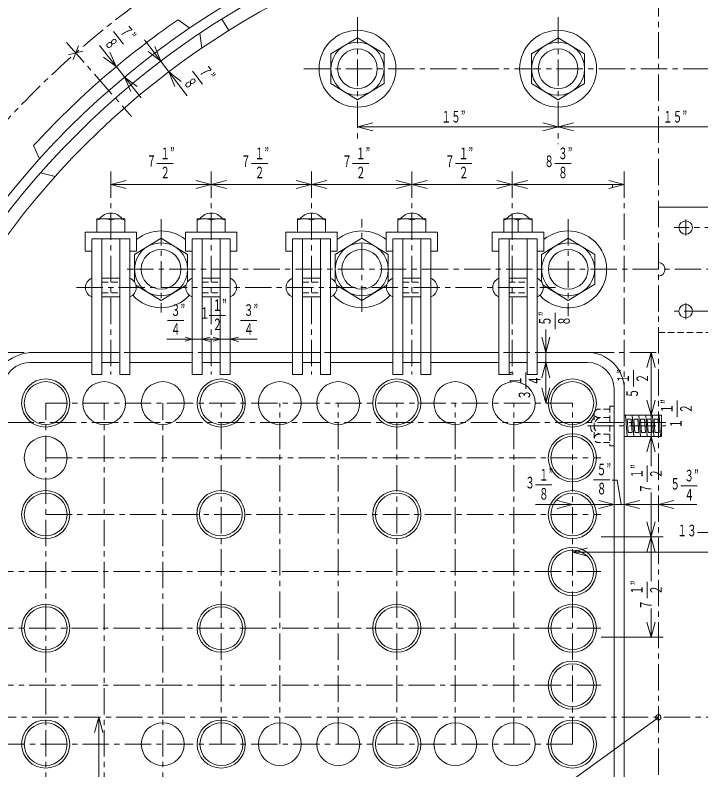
# Model space of a CAD drawing. Units: millimetres, scale not verified. Extents: x -4390 to 4390, y -3105 to 3105.
# Drawn here: x -3637 to -2335, y -581 to 853 of the extents above; entities that cross this region are included whole.
import ezdxf
from ezdxf.enums import TextEntityAlignment as Align

# ---------------------------------------------------------------- set-up
doc = ezdxf.new("R2010")
doc.units = ezdxf.units.MM
doc.header["$LTSCALE"] = 10
doc.linetypes.add('CHAIN1', pattern=[8, 5, -1, 1, -1])
doc.linetypes.add('DASHED1', pattern=[1.8, 1.2, -0.6])
for name, color, linetype, lineweight in [('0-0_0', 3, 'Continuous', 18), ('0-1_芯', 4, 'CHAIN1', 18), ('0-2_寸法', 2, 'Continuous', 18)]:
    doc.layers.add(name, color=color, linetype=linetype, lineweight=lineweight)
doc.styles.add('ＭＳ ゴシック', font='')
doc.styles.get('ＭＳ ゴシック').set_extended_font_data('MS Gothic')

msp = doc.modelspace()

# ---------------------------------------------------------------- linework, layer by layer
at = {"layer": '0-0_0'}
for p, q in [((-3327.45, 844.08), (-3305.58, 828.27)), ((-3244.73, 845.22), (-3231.27, 823.69)), ((-3282.81, 790), (-3286.28, 818.32)), ((-3601.95, 605.17), (-3590.91, 579.55)), ((-3589.09, 552.97), (-3560.98, 546.36)), ((-2415.43, 488.12), (-1444.82, 488.12)), ((-3481.82, 466.11), (-3428.52, 466.11)), ((-3481.82, 440.71), (-3481.82, 466.11)), ((-3455.17, 466.11), (-3455.17, 440.71)), ((-3428.52, 440.71), (-3428.52, 466.11)), ((-3291.32, 466.11), (-3238.02, 466.11)), ((-3291.32, 440.71), (-3291.32, 466.11)), ((-3264.67, 466.11), (-3264.67, 440.71)), ((-3238.02, 440.71), (-3238.02, 466.11)), ((-3100.82, 466.11), (-3047.52, 466.11)), ((-3100.82, 440.71), (-3100.82, 466.11)), ((-3074.17, 466.11), (-3074.17, 440.71)), ((-3047.52, 440.71), (-3047.52, 466.11)), ((-2910.32, 466.11), (-2857.02, 466.11)), ((-2910.32, 440.71), (-2910.32, 466.11)), ((-2883.67, 466.11), (-2883.67, 440.71)), ((-2857.02, 440.71), (-2857.02, 466.11)), ((-2708.71, 466.11), (-2655.41, 466.11)), ((-2708.71, 440.71), (-2708.71, 466.11)), ((-2682.06, 466.11), (-2682.06, 440.71)), ((-2655.41, 440.71), (-2655.41, 466.11)), ((-3504.05, 404.6), (-3504.05, 440.71)), ((-3504.05, 440.71), (-3406.3, 440.71)), ((-3406.3, 404.6), (-3406.3, 440.71)), ((-3313.55, 404.6), (-3313.55, 440.71)), ((-3313.55, 440.71), (-3215.8, 440.71)), ((-3215.8, 404.6), (-3215.8, 440.71)), ((-3123.05, 404.6), (-3123.05, 440.71)), ((-3123.05, 440.71), (-3025.3, 440.71)), ((-3025.3, 404.6), (-3025.3, 440.71)), ((-2932.55, 404.6), (-2932.55, 440.71)), ((-2932.55, 440.71), (-2834.8, 440.71)), ((-2834.8, 404.6), (-2834.8, 440.71)), ((-2730.93, 404.6), (-2730.93, 440.71)), ((-2730.93, 440.71), (-2633.19, 440.71)), ((-2633.19, 404.6), (-2633.19, 440.71)), ((-3491.35, 428.01), (-3419, 428.01)), ((-3491.35, 428.01), (-3491.35, 170.19)), ((-3472.3, 428.01), (-3472.3, 170.19)), ((-3438.05, 428.01), (-3438.05, 170.19)), ((-3419, 428.01), (-3419, 170.19)), ((-3300.85, 428.01), (-3228.5, 428.01)), ((-3300.85, 428.01), (-3300.85, 170.19)), ((-3281.8, 428.01), (-3281.8, 170.19)), ((-3247.55, 428.01), (-3247.55, 170.19)), ((-3228.5, 428.01), (-3228.5, 170.19)), ((-3110.35, 428.01), (-3038, 428.01)), ((-3110.35, 428.01), (-3110.35, 170.19)), ((-3091.3, 428.01), (-3091.3, 170.19)), ((-3057.05, 428.01), (-3057.05, 170.19)), ((-3038, 428.01), (-3038, 170.19)), ((-2919.85, 428.01), (-2847.5, 428.01)), ((-2919.85, 428.01), (-2919.85, 170.19)), ((-2900.8, 428.01), (-2900.8, 170.19)), ((-2866.55, 428.01), (-2866.55, 170.19)), ((-2847.5, 428.01), (-2847.5, 170.19)), ((-2718.23, 428.01), (-2645.89, 428.01)), ((-2718.23, 428.01), (-2718.23, 170.19)), ((-2699.18, 428.01), (-2699.18, 170.19)), ((-2664.94, 428.01), (-2664.94, 170.19)), ((-2645.89, 428.01), (-2645.89, 170.19)), ((-3504.05, 404.6), (-3491.35, 404.6)), ((-3419, 404.6), (-3406.3, 404.6)), ((-3313.55, 404.6), (-3300.85, 404.6)), ((-3228.5, 404.6), (-3215.8, 404.6)), ((-3123.05, 404.6), (-3110.35, 404.6)), ((-3038, 404.6), (-3025.3, 404.6)), ((-2932.55, 404.6), (-2919.85, 404.6)), ((-2847.5, 404.6), (-2834.8, 404.6)), ((-2730.93, 404.6), (-2718.23, 404.6)), ((-2645.89, 404.6), (-2633.19, 404.6)), ((-3472.3, 353.08), (-3438.05, 353.08)), ((-3281.8, 353.08), (-3247.55, 353.08)), ((-3091.3, 353.08), (-3057.05, 353.08)), ((-2900.8, 353.08), (-2866.55, 353.08)), ((-2699.18, 353.08), (-2664.94, 353.08)), ((-3407.61, 340.01), (-3359.92, 311.04)), ((-3359.92, 311.04), (-3312.23, 340.01)), ((-3026.61, 340.01), (-2978.92, 311.04)), ((-2978.92, 311.04), (-2931.23, 340.01)), ((-3472.3, 317.52), (-3438.05, 317.52)), ((-3281.8, 317.52), (-3247.55, 317.52)), ((-3091.3, 317.52), (-3057.05, 317.52)), ((-2900.8, 317.52), (-2866.55, 317.52)), ((-2699.18, 317.52), (-2664.94, 317.52)), ((-3609, 212.19), (-3491.35, 212.19)), ((-3472.3, 212.19), (-3438.05, 212.19)), ((-3419, 212.19), (-3300.85, 212.19)), ((-3281.8, 212.19), (-3247.55, 212.19)), ((-3228.5, 212.19), (-3110.35, 212.19)), ((-3091.3, 212.19), (-3057.05, 212.19)), ((-3038, 212.19), (-2919.85, 212.19)), ((-2900.8, 212.19), (-2866.55, 212.19)), ((-2847.5, 212.19), (-2718.23, 212.19)), ((-2699.18, 212.19), (-2664.94, 212.19)), ((-2645.89, 212.19), (-2550.3, 212.19)), ((-3609, 193.14), (-3491.35, 193.14)), ((-3472.3, 193.14), (-3438.05, 193.14)), ((-3419, 193.14), (-3300.85, 193.14)), ((-3281.8, 193.14), (-3247.55, 193.14)), ((-3228.5, 193.14), (-3110.35, 193.14)), ((-3091.3, 193.14), (-3057.05, 193.14)), ((-3038, 193.14), (-2919.85, 193.14)), ((-2900.8, 193.14), (-2866.55, 193.14)), ((-2847.5, 193.14), (-2718.23, 193.14)), ((-2699.18, 193.14), (-2664.94, 193.14)), ((-2645.89, 193.14), (-2550.3, 193.14)), ((-3472.3, 170.19), (-3491.35, 170.19)), ((-3419, 170.19), (-3438.05, 170.19)), ((-3300.85, 170.19), (-3281.8, 170.19)), ((-3247.55, 170.19), (-3228.5, 170.19)), ((-3110.35, 170.19), (-3091.3, 170.19)), ((-3057.05, 170.19), (-3038, 170.19)), ((-2919.85, 170.19), (-2900.8, 170.19)), ((-2866.55, 170.19), (-2847.5, 170.19)), ((-2718.23, 170.19), (-2699.18, 170.19)), ((-2664.94, 170.19), (-2645.89, 170.19)), ((-2499.5, -1083.01), (-2499.5, 142.34)), ((-2480.45, -1061.06), (-2480.45, 142.34)), ((-2480.45, 92.81), (-2409.47, 92.81)), ((-2477.79, 92.81), (-2475.11, 52.17)), ((-2465.06, 92.81), (-2462.39, 52.17)), ((-2452.34, 92.81), (-2449.66, 52.17)), ((-2439.61, 92.81), (-2436.93, 52.17)), ((-2426.88, 92.81), (-2424.2, 52.17)), ((-2414.15, 92.81), (-2411.48, 52.17)), ((-2409.47, 52.17), (-2409.47, 92.81)), ((-2474.74, 85.19), (-2473.07, 59.79)), ((-2474.74, 85.19), (-2467.11, 85.19)), ((-2467.11, 85.19), (-2465.43, 59.79)), ((-2462.02, 85.19), (-2460.34, 59.79)), ((-2462.02, 85.19), (-2454.38, 85.19)), ((-2454.38, 85.19), (-2452.71, 59.79)), ((-2449.29, 85.19), (-2447.61, 59.79)), ((-2449.29, 85.19), (-2441.65, 85.19)), ((-2441.65, 85.19), (-2439.98, 59.79)), ((-2436.56, 85.19), (-2434.89, 59.79)), ((-2436.56, 85.19), (-2428.92, 85.19)), ((-2428.92, 85.19), (-2427.25, 59.79)), ((-2423.83, 85.19), (-2422.16, 59.79)), ((-2423.83, 85.19), (-2416.2, 85.19)), ((-2416.2, 85.19), (-2414.52, 59.79)), ((-2473.07, 59.79), (-2465.43, 59.79)), ((-2460.34, 59.79), (-2452.71, 59.79)), ((-2447.61, 59.79), (-2439.98, 59.79)), ((-2434.89, 59.79), (-2427.25, 59.79)), ((-2422.16, 59.79), (-2414.52, 59.79)), ((-2480.45, 52.17), (-2409.47, 52.17))]:
    msp.add_line(p, q, dxfattribs=at)
at = {"layer": '0-0_0', "color": 7}
for p, q in [((-2693.17, 524.82), (-2693.17, 531.17)), ((-2502.88, 524.82), (-2502.88, 531.17))]:
    msp.add_line(p, q, dxfattribs=at)
at = {"layer": '0-0_0', "color": 1, "linetype": 'DASHED1'}
for p, q in [((-3472.3, 345.46), (-3438.05, 345.46)), ((-3281.8, 345.46), (-3247.55, 345.46)), ((-3091.3, 345.46), (-3057.05, 345.46)), ((-2900.8, 345.46), (-2866.55, 345.46)), ((-2699.18, 345.46), (-2664.94, 345.46)), ((-3472.3, 325.14), (-3438.05, 325.14)), ((-3281.8, 325.14), (-3247.55, 325.14)), ((-3091.3, 325.14), (-3057.05, 325.14)), ((-2900.8, 325.14), (-2866.55, 325.14)), ((-2699.18, 325.14), (-2664.94, 325.14)), ((-2415.43, 249.7), (-1063.43, 249.7)), ((-2507.43, 104.32), (-2529.36, 104.32)), ((-2507.43, 110.19), (-2507.43, 34.95)), ((-2507.43, 110.19), (-2499.5, 110.19)), ((-2537.3, 96.38), (-2537.3, 48.76)), ((-2507.43, 88.45), (-2529.36, 88.45)), ((-2507.43, 56.7), (-2529.36, 56.7)), ((-2507.43, 40.82), (-2529.36, 40.82)), ((-2507.43, 34.95), (-2499.5, 34.95))]:
    msp.add_line(p, q, dxfattribs=at)
at = {"layer": '0-0_0'}
for points in [[(-2986.93, 692.04), (-2936.54, 722.65), (-2936.54, 779.31), (-2986.93, 809.92), (-3037.32, 779.31), (-3037.32, 722.65)], [(-2605.93, 692.04), (-2555.54, 722.65), (-2555.54, 779.31), (-2605.93, 809.92), (-2656.32, 779.31), (-2656.32, 722.65)]]:
    msp.add_lwpolyline(points, close=True, dxfattribs=at)
for points in [[(-3309.53, 346.04), (-3309.53, 398.31), (-3359.92, 428.92), (-3410.31, 398.31), (-3410.31, 346.04)], [(-2928.53, 346.04), (-2928.53, 398.31), (-2978.92, 428.92), (-3029.31, 398.31), (-3029.31, 346.04)], [(-2634.5, 340.01), (-2586.81, 311.04), (-2536.42, 341.65), (-2536.42, 398.31), (-2586.81, 428.92), (-2637.2, 398.31), (-2637.2, 345.46)]]:
    msp.add_lwpolyline(points, dxfattribs=at)
for centre, radius in [((-2415.43, -480.92), 1583.15), ((-2415.43, -480.92), 1564.1), ((-2986.93, 750.98), 73.03), ((-2605.93, 750.98), 73.03), ((-2986.93, 750.98), 50.39), ((-2986.93, 750.98), 37.69), ((-2605.93, 750.98), 50.39), ((-2605.93, 750.98), 37.69), ((-2363.67, 449.35), 12.7), ((-3359.92, 369.98), 50.39), ((-2978.92, 369.98), 50.39), ((-2586.81, 369.98), 50.39), ((-3359.92, 369.98), 37.69), ((-2978.92, 369.98), 37.69), ((-2586.81, 369.98), 37.69), ((-2363.67, 290.6), 12.7), ((-3579, 115.98), 45.72), ((-3245.62, 115.98), 45.72), ((-2912.25, 115.98), 45.72), ((-2578.87, 115.98), 45.72), ((-3579, 115.98), 40.64), ((-3467.87, 115.98), 40.64), ((-3356.75, 115.98), 40.64), ((-3245.35, 115.98), 40.64), ((-3134.5, 115.98), 40.64), ((-3023.37, 115.98), 40.64), ((-2912.25, 115.98), 40.64), ((-2801.12, 115.98), 40.64), ((-2690, 115.98), 40.64), ((-2578.87, 115.98), 40.64), ((-2578.87, 12.1), 45.72), ((-3579, 12.1), 40.64), ((-2578.87, 12.1), 40.64), ((-3579, -95.85), 45.72), ((-3579, -95.85), 40.64), ((-3246.52, -95.85), 45.72), ((-3246.52, -95.85), 40.64), ((-2912.25, -95.85), 45.72), ((-2912.25, -95.85), 40.64), ((-2578.87, -95.85), 45.72), ((-2578.87, -95.85), 40.64), ((-2578.87, -203.8), 45.72), ((-2578.87, -203.8), 40.64), ((-3579, -311.75), 45.72), ((-3579, -311.75), 40.64), ((-3245.62, -311.75), 45.72), ((-3245.62, -311.75), 40.64), ((-2912.25, -311.75), 45.72), ((-2912.25, -311.75), 40.64), ((-2578.87, -311.75), 45.72), ((-2578.87, -311.75), 40.64), ((-2578.87, -419.7), 45.72), ((-2578.87, -419.7), 40.64), ((-3579, -531.72), 45.72), ((-3245.62, -531.72), 45.72), ((-2912.25, -531.72), 45.72), ((-2578.87, -531.72), 45.72), ((-3579, -531.72), 40.64), ((-3356.75, -531.72), 40.64), ((-3245.35, -531.72), 40.64), ((-3134.5, -531.72), 40.64), ((-3023.37, -531.72), 40.64), ((-2912.25, -531.72), 40.64), ((-2801.12, -531.72), 40.64), ((-2690, -531.72), 40.64), ((-2578.87, -531.72), 40.64)]:
    msp.add_circle(centre, radius, dxfattribs=at)
for centre, radius, start, end in [((-2415.43, -480.92), 1538.7, 115.53505, 157.06042), ((-2415.43, -480.92), 1608.55, 124.54022, 137.53038), ((-3455.17, 449.42), 27.27, 37.73762, 142.26238), ((-3264.67, 449.42), 27.27, 37.73762, 142.26238), ((-3074.17, 449.42), 27.27, 37.73762, 142.26238), ((-2883.67, 449.42), 27.27, 37.73762, 142.26238), ((-2682.06, 449.42), 27.27, 37.73762, 142.26238), ((-3468.5, 432.48), 33.63, 66.65917, 113.34083), ((-3441.85, 432.48), 33.63, 66.65917, 113.34083), ((-3278, 432.48), 33.63, 66.65917, 113.34083), ((-3251.35, 432.48), 33.63, 66.65917, 113.34083), ((-3087.5, 432.48), 33.63, 66.65917, 113.34083), ((-3060.85, 432.48), 33.63, 66.65917, 113.34083), ((-2897, 432.48), 33.63, 66.65917, 113.34083), ((-2870.35, 432.48), 33.63, 66.65917, 113.34083), ((-2695.38, 432.48), 33.63, 66.65917, 113.34083), ((-2668.74, 432.48), 33.63, 66.65917, 113.34083), ((-3359.92, 369.98), 73.03, 50.57514, 129.42486), ((-2978.92, 369.98), 73.03, 50.57514, 129.42486), ((-2586.81, 369.98), 73.03, 222.46395, 129.42486), ((-2415.43, 369.98), 12.7, 270, 90), ((-3484.13, 335.3), 19.19, 112.10377, 247.89623), ((-3426.22, 335.3), 19.19, 292.10377, 67.89623), ((-3293.63, 335.3), 19.19, 112.10377, 247.89623), ((-3235.72, 335.3), 19.19, 292.10377, 67.89623), ((-3103.13, 335.3), 19.19, 112.10377, 247.89623), ((-3045.22, 335.3), 19.19, 292.10377, 67.89623), ((-2912.63, 335.3), 19.19, 112.10377, 247.89623), ((-2854.72, 335.3), 19.19, 292.10377, 67.89623), ((-2711.01, 335.3), 19.19, 112.10377, 247.89623), ((-2653.11, 335.3), 19.19, 292.10377, 67.89623), ((-3359.92, 369.98), 73.03, 222.46395, 317.53605), ((-2978.92, 369.98), 73.03, 222.46395, 317.53605), ((-3598.04, 122.34), 90.51, 96.95474, 133.24755), ((-2550.3, 142.34), 69.85, 0, 90), ((-2404.68, -476.09), 1420.47, 152.1449, 228.08228), ((-3609, 142.34), 50.8, 90, 152.71276), ((-2550.3, 142.34), 50.8, 0, 90), ((-2404.59, -476.04), 1404.68, 152.81869, 228.11854), ((-2415.43, -480.92), 1538.7, 158.4792, 270)]:
    msp.add_arc(centre, radius, start, end, dxfattribs=at)
at = {"layer": '0-0_0', "color": 1, "linetype": 'DASHED1'}
for centre, radius, start, end in [((-2529.36, 96.38), 7.94, 90, 270), ((-2522.37, 72.49), 21.97, 132.80058, 227.19942), ((-2519.93, 72.57), 17.36, 113.90476, 246.09524), ((-2529.36, 48.76), 7.94, 90, 270)]:
    msp.add_arc(centre, radius, start, end, dxfattribs=at)
at = {"layer": '0-1_芯'}
for p, q in [((-2415.43, -2269.87), (-2415.43, 1288.52)), ((-2986.93, 848.66), (-2986.93, 608.96)), ((-2605.93, 848.66), (-2605.93, 607.41)), ((-3539.21, 800.68), (-3416.11, 660.3)), ((-3521.98, 781.04), (-3516.53, 794.27)), ((-3521.98, 781.04), (-3535.81, 777.37)), ((-3521.98, 781.04), (-3527.13, 768.23)), ((-3521.98, 781.04), (-3508.6, 784.47)), ((-3088.75, 750.98), (-1734.95, 750.98)), ((-3455.17, 555.83), (-3455.17, 170.19)), ((-3264.67, 555.83), (-3264.67, 170.19)), ((-3074.17, 555.83), (-3074.17, 170.19)), ((-2883.67, 555.83), (-2883.67, 170.19)), ((-2693.17, 555.83), (-2693.17, 170.19)), ((-2480.45, 555.83), (-2480.45, 142.39)), ((-3359.92, 465.4), (-3359.92, 288.13)), ((-2978.92, 289.44), (-2978.92, 465.4)), ((-2586.81, 465.4), (-2586.81, 281.5)), ((-2363.67, 434.11), (-2363.67, 464.59)), ((-1397.29, 449.35), (-2385.83, 449.35)), ((-3424.44, 369.98), (-1140.37, 369.98)), ((-3520.51, 335.3), (-2611.13, 335.3)), ((-2363.67, 275.36), (-2363.67, 305.84)), ((-1116.5, 290.6), (-2385.83, 290.6)), ((-2419.74, 212.19), (-3734.25, 212.19)), ((-2578.87, 115.98), (-3579, 115.98)), ((-3579, -635.6), (-3579, 115.98)), ((-3467.87, -635.6), (-3467.87, 115.98)), ((-3356.75, -635.6), (-3356.75, 115.98)), ((-3245.62, -531.72), (-3245.62, 115.98)), ((-3134.5, -531.72), (-3134.5, 115.98)), ((-3023.37, -531.72), (-3023.37, 115.98)), ((-2912.25, -531.72), (-2912.25, 115.98)), ((-2801.12, -531.72), (-2801.12, 115.98)), ((-2690, -531.72), (-2690, 115.98)), ((-2578.87, -531.72), (-2578.87, 115.98)), ((-2401.44, 78.84), (-3734.25, 78.84)), ((-2550.3, 72.49), (-2401.44, 72.49)), ((-3579, 12.1), (-2524.63, 12.1)), ((-3579, -95.85), (-2524.63, -95.85)), ((-3690.12, -203.8), (-2524.63, -203.8)), ((-3690.12, -311.75), (-2524.63, -311.75)), ((-3690.12, -419.7), (-2524.63, -419.7)), ((4205.14, -480.92), (-4121.37, -480.92)), ((-2578.87, -531.72), (-3690.12, -531.72))]:
    msp.add_line(p, q, dxfattribs=at)
msp.add_circle((-2415.43, -480.92), 1678.4, dxfattribs=at)
at = {"layer": '0-2_寸法'}
for p, q in [((-3450.51, 821.94), (-3431.2, 797.64)), ((-3391.22, 805.83), (-3310.59, 699.5)), ((-3476.95, 795), (-3397.93, 695.58)), ((-3360.53, 765.35), (-3371.85, 793.13)), ((-3445.08, 754.9), (-3457.03, 782.41)), ((-3360.53, 765.35), (-3384.22, 783.75)), ((-3445.08, 754.9), (-3469.19, 772.75)), ((-3300.18, 746.63), (-3281.43, 721.9)), ((-3429.27, 735.01), (-3405.16, 717.16)), ((-3429.27, 735.01), (-3417.31, 707.49)), ((-3345.18, 745.11), (-3321.48, 726.71)), ((-3345.18, 745.11), (-3333.86, 717.33)), ((-2986.93, 640.58), (-2957.95, 648.35)), ((-2576.95, 648.35), (-2634.91, 632.82)), ((-2576.95, 632.82), (-2634.91, 648.35)), ((-2986.93, 640.58), (-1843.93, 640.58)), ((-2986.93, 640.58), (-2957.95, 632.82)), ((-3367.67, 570.71), (-3336.64, 570.71)), ((-3188.42, 570.71), (-3157.39, 570.71)), ((-2996.21, 570.71), (-2965.18, 570.71)), ((-2800.9, 570.71), (-2769.86, 570.71)), ((-2612.32, 570.71), (-2581.28, 570.71)), ((-3455.17, 531.17), (-3426.19, 538.94)), ((-3455.17, 531.17), (-3426.19, 523.41)), ((-3235.69, 538.94), (-3293.65, 523.41)), ((-3235.69, 523.41), (-3293.65, 538.94)), ((-3103.15, 523.41), (-3045.19, 538.94)), ((-3103.15, 538.94), (-3045.19, 523.41)), ((-2854.69, 538.94), (-2912.65, 523.41)), ((-2854.69, 523.41), (-2912.65, 538.94)), ((-2664.19, 538.94), (-2722.15, 523.41)), ((-2664.19, 523.41), (-2722.15, 538.94)), ((-2480.45, 531.17), (-2509.43, 523.41)), ((-2611.61, 256.17), (-2611.61, 287.2)), ((-3347.8, 272.98), (-3316.77, 272.98)), ((-3268.55, 282.27), (-3237.51, 282.27)), ((-3209.12, 272.98), (-3178.09, 272.98)), ((-2629.12, 255.72), (-2629.12, 115.98)), ((-3348.9, 237.31), (-3177.7, 237.31)), ((-3300.85, 237.31), (-3314.43, 240.95)), ((-3300.85, 237.31), (-3314.43, 233.67)), ((-3281.8, 237.31), (-3266.47, 241.41)), ((-3281.8, 237.31), (-3266.47, 233.2)), ((-3247.55, 237.31), (-3261.13, 240.95)), ((-3247.55, 237.31), (-3261.13, 233.67)), ((-3228.5, 237.31), (-3213.18, 241.41)), ((-3228.5, 237.31), (-3213.18, 233.2)), ((-2629.12, 212.19), (-2636.88, 241.16)), ((-2629.12, 212.19), (-2621.36, 241.16)), ((-2429.5, 212.19), (-2437.27, 183.21)), ((-2429.5, 212.19), (-2429.5, -3.68)), ((-2429.5, 212.19), (-2421.74, 183.21)), ((-2629.12, 193.14), (-2636.88, 164.16)), ((-2629.12, 193.14), (-2621.36, 164.16)), ((-2667.31, 142.7), (-2667.31, 173.74)), ((-2462.88, 147.12), (-2462.88, 178.15)), ((-2629.12, 115.98), (-2636.88, 144.96)), ((-2629.12, 115.98), (-2621.36, 144.96)), ((-2429.5, 92.81), (-2437.27, 121.78)), ((-2429.5, 92.81), (-2421.74, 121.78)), ((-2379.93, 89.64), (-2379.93, 120.68)), ((-2429.5, 52.17), (-2437.27, 23.19)), ((-2429.5, 52.17), (-2421.74, 23.19)), ((-2436.94, -33.85), (-2436.94, -2.82)), ((-2648.63, -39.65), (-2617.6, -39.65)), ((-2538.88, -29.66), (-2507.85, -29.66)), ((-2372.6, -41.31), (-2341.56, -41.31)), ((-2429.5, -53.94), (-2429.5, -222.51)), ((-2578.87, -76.76), (-2607.85, -69)), ((-2499.5, -76.76), (-2528.48, -69)), ((-2480.45, -76.76), (-2451.47, -69)), ((-2415.43, -76.76), (-2386.45, -69)), ((-2648.79, -76.76), (-2342.41, -76.76)), ((-2578.87, -76.76), (-2607.85, -84.53)), ((-2499.5, -76.76), (-2528.48, -84.53)), ((-2480.45, -76.76), (-2451.47, -84.53)), ((-2415.43, -76.76), (-2386.45, -84.53)), ((-2437.27, -109.36), (-2421.74, -167.31)), ((-2421.74, -109.36), (-2437.27, -167.31)), ((-2524, -138.33), (-2406.12, -138.33)), ((-2341.2, -130.15), (-2310.16, -130.15)), ((-2578.87, -167.04), (-2549.89, -159.28)), ((-2578.87, -167.04), (-1979.55, -167.04)), ((-2578.87, -167.04), (-2549.89, -174.8)), ((-2436.94, -254.65), (-2436.94, -223.62)), ((-2429.5, -274.12), (-2429.5, -328.83)), ((-2429.5, -328.83), (-2437.27, -299.86)), ((-2429.5, -328.83), (-2421.74, -299.86)), ((-2524, -328.83), (-2406.12, -328.83)), ((-2415.55, -481.01), (-3619.6, -1355.25)), ((-3478.32, -480.92), (-3486.09, -509.9)), ((-3478.32, -480.92), (-3478.32, -836.52)), ((-3478.32, -480.92), (-3470.56, -509.9))]:
    msp.add_line(p, q, dxfattribs=at)
for points in [[(-3455.17, 531.17), (-2480.45, 531.17), (-2509.43, 538.94)], [(-2503.52, -30.2), (-2493.98, -30.2), (-2486.25, -76.76)]]:
    msp.add_lwpolyline(points, dxfattribs=at)
msp.add_circle((-2415.55, -481.01), 5, dxfattribs=at)

# ---------------------------------------------------------------- texts
at = {"layer": '0-2_寸法', "style": 'ＭＳ ゴシック', "width": 0.6}
for s, rotation, p in [('７”', 308.483, (-3445.1, 818.19)), ('８', 308.483, (-3473.46, 795.54)), ('７”', 307.174, (-3294.85, 742.76)), ('８', 307.174, (-3323.73, 720.76)), ('５”', 90, (-2613.52, 262.47)), ('８', 90, (-2577.22, 262.55)), ('１”', 90, (-2669.22, 149)), ('１”', 90, (-2464.79, 153.42)), ('４', 90, (-2632.92, 149.09)), ('２', 90, (-2428.49, 153.5)), ('３', 90, (-2652.23, 122.31)), ('５', 90, (-2447.69, 125.17)), ('１”', 90, (-2381.83, 95.94)), ('２', 90, (-2345.53, 96.03)), ('１', 90, (-2364.74, 67.7)), ('１”', 90, (-2438.85, -27.55)), ('２', 90, (-2402.55, -27.47)), ('７', 90, (-2421.75, -55.8)), ('１”', 90, (-2438.85, -248.35)), ('２', 90, (-2402.55, -248.27)), ('７', 90, (-2421.75, -276.6))]:
    msp.add_text(s, height=21.99, rotation=rotation, dxfattribs=at).set_placement(p, align=Align.BOTTOM_LEFT)
for s, p in [('１５”', (-2827.64, 642.24)), ('１５”', (-2406.8, 642.24)), ('１”', (-3361.37, 572.61)), ('１”', (-3182.12, 572.61)), ('１”', (-2989.91, 572.61)), ('１”', (-2794.6, 572.61)), ('３”', (-2606.02, 572.61)), ('７', (-3387.58, 557.6)), ('７', (-3208.33, 557.6)), ('７', (-3016.12, 557.6)), ('７', (-2820.8, 557.6)), ('８', (-2632.22, 557.6)), ('２', (-3361.29, 536.31)), ('２', (-3182.04, 536.31)), ('２', (-2989.83, 536.31)), ('２', (-2794.51, 536.31)), ('８', (-2605.93, 536.31)), ('３”', (-3341.5, 274.88)), ('１”', (-3262.25, 284.17)), ('３”', (-3202.82, 274.88)), ('１', (-3286.24, 269.39)), ('２', (-3262.16, 247.88)), ('４', (-3341.42, 238.58)), ('４', (-3202.74, 238.58)), ('５”', (-2532.58, -27.75)), ('１”', (-2642.33, -37.74)), ('３”', (-2366.3, -39.41)), ('３', (-2668.54, -52.76)), ('５', (-2392.79, -54.86)), ('８', (-2532.5, -64.05)), ('８', (-2642.25, -74.04)), ('４', (-2366.21, -75.7)), ('１３', (-2379.65, -143.67))]:
    msp.add_text(s, height=21.99, dxfattribs=at).set_placement(p, align=Align.BOTTOM_LEFT)

doc.saveas('drawing.dxf')
